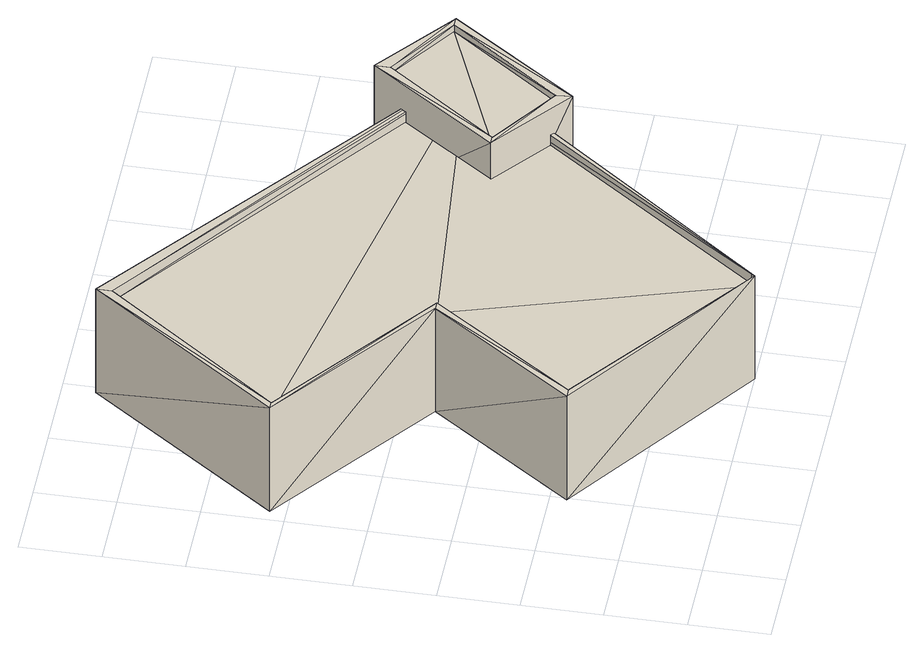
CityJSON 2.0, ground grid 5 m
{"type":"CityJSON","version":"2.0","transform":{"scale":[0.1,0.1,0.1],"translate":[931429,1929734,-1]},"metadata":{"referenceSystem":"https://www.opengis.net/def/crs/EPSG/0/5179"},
"CityObjects":{
"building1":{"type":"Building","geometry":[{"type":"MultiSurface","lod":"3","boundaries":[[[0,1,2]],[[3,2,1]],[[2,3,4]],[[5,4,3]],[[4,5,6]],[[7,6,5]],[[6,7,8]],[[9,8,7]],[[8,9,10]],[[11,10,9]],[[10,11,0]],[[1,0,11]],[[5,3,7]],[[7,3,9]],[[3,1,9]],[[1,11,9]],[[12,13,14]],[[13,15,14]],[[16,17,15]],[[15,17,14]],[[2,18,0]],[[19,0,18]],[[4,20,2]],[[18,2,20]],[[20,4,6]],[[8,21,6]],[[10,22,8]],[[21,8,22]],[[0,19,10]],[[22,10,19]],[[18,15,19]],[[13,19,15]],[[20,16,18]],[[15,18,16]],[[6,17,20]],[[16,20,17]],[[21,14,6]],[[17,6,14]],[[22,12,21]],[[14,21,12]],[[19,13,22]],[[12,22,13]],[[23,24,25]],[[26,25,24]],[[27,28,29]],[[30,29,28]],[[29,30,31]],[[32,31,30]],[[31,32,33]],[[34,33,32]],[[33,34,27]],[[28,27,34]],[[30,28,32]],[[34,32,28]],[[29,35,27]],[[36,27,35]],[[31,37,29]],[[35,29,37]],[[33,38,31]],[[37,31,38]],[[27,36,33]],[[38,33,36]],[[35,23,36]],[[25,36,23]],[[37,24,35]],[[23,35,24]],[[38,26,37]],[[24,37,26]],[[36,25,38]],[[26,38,25]]]}]}
},
"vertices":[
[8,260,90],[8,260,10],[114,180,90],[114,180,10],[49,90,90],[49,90,10],[176,0,90],[176,0,10],[329,200,90],[329,200,10],[96,380,90],[96,380,10],[96,370,82],[13,260,82],[324,200,82],[119,180,82],[55,90,82],[176,0,82],[119,180,90],[13,260,90],[55,90,90],[324,200,90],[96,370,90],[293,140,105],[345,210,105],[249,170,105],[301,240,105],[244,170,110],[244,170,10],[294,130,110],[294,130,10],[351,210,110],[351,210,10],[301,250,110],[301,250,10],[293,140,110],[249,170,110],[345,210,110],[301,240,110]
]}
